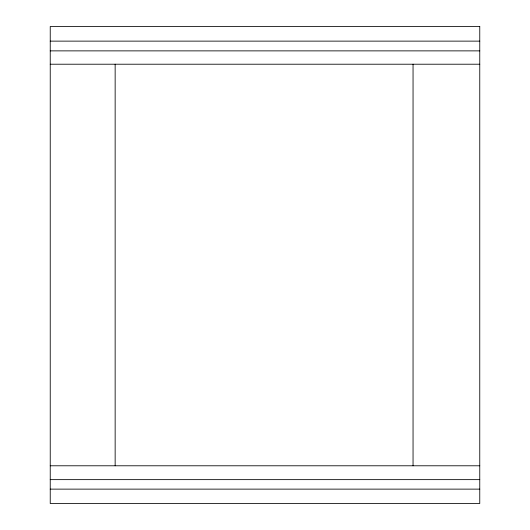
<?xml version="1.0" encoding="UTF-8"?>
<svg xmlns="http://www.w3.org/2000/svg" width="530" height="530" viewBox="0 0 530 530"><rect width="100%" height="100%" fill="white"/><g stroke="black" fill="none" stroke-linecap="round" stroke-linejoin="round"><path stroke-width="0.79" d="M50.237 41.128L479.763 41.128M50.237 50.873L479.763 50.873M50.237 64.216L479.763 64.216M50.237 465.784L479.763 465.784M50.237 479.637L479.763 479.637M50.237 489.13L479.763 489.13M413.049 64.216L413.049 465.784M115.149 64.216L115.149 465.784M479.763 26.5L50.237 26.5L50.237 503.5L479.763 503.5L479.763 26.5"/></g></svg>
